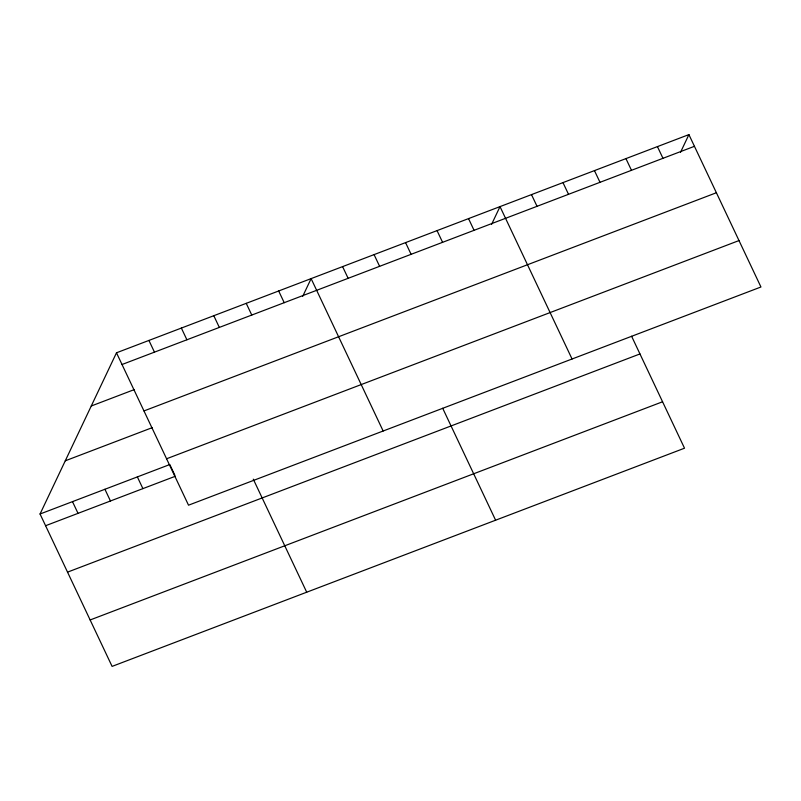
<?xml version="1.0" encoding="UTF-8"?>
<svg xmlns="http://www.w3.org/2000/svg" width="801" height="801" viewBox="0 0 801 801"><rect width="100%" height="100%" fill="white"/><g stroke="black" fill="none" stroke-linecap="round" stroke-linejoin="round"><path stroke-width="1.2" d="M631.599 336.25L684.515 448.2L112.09 666.392L40.05 514.002L116.485 352.8L688.91 134.608L760.95 286.998L188.525 505.191L116.485 352.8M302.708 296.35L311.118 278.618L383.148 431.008M491.604 224.34L500.014 206.608L572.054 359.008M680.51 152.34L688.91 134.608M122.022 364.515L694.447 146.313M91.264 405.997L134.127 389.656M143.97 410.933L716.394 192.741M65.271 460.805L152.16 427.684M166.578 458.773L739.003 240.57M40.05 514.002L169.802 464.54L174.828 475.193M45.587 525.716L175.339 476.255M67.534 572.134L639.959 353.942M90.143 619.964L662.567 401.772M657.431 146.603L662.968 158.318M625.951 158.608L631.478 170.323M594.462 170.613L599.999 182.318M562.983 182.608L568.52 194.323M531.494 194.613L537.03 206.318M468.535 218.613L474.062 230.318M437.046 230.608L442.583 242.323M405.566 242.613L411.103 254.328M374.077 254.618L379.614 266.322M442.693 408.26L495.609 520.199M342.598 266.613L348.135 278.327M278.678 290.983L284.215 302.688M246.237 303.349L251.774 315.053M213.797 315.704L219.334 327.419M253.276 479.158L306.713 592.209M181.366 328.07L186.903 339.784M148.926 340.435L154.463 352.15M137.361 476.905L142.898 488.62M104.921 489.271L110.458 500.985M72.49 501.636L78.027 513.351"/></g></svg>
